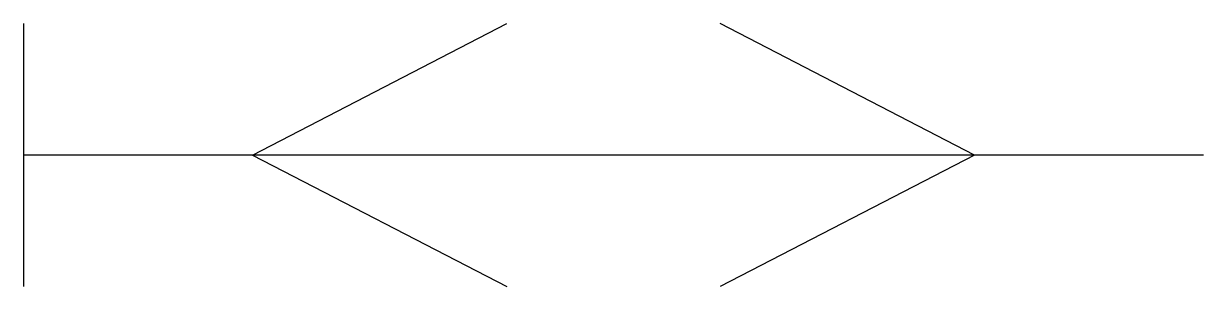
# Model space of a CAD drawing. Header units: millimetres. Extents: x -4 to 4, y -0.89 to 0.89.
import ezdxf

# ---------------------------------------------------------------- set-up
doc = ezdxf.new("R2010")
doc.units = ezdxf.units.MM
doc.layers.add('SYMB_FIL', color=3, linetype='Continuous')

msp = doc.modelspace()

# ---------------------------------------------------------------- linework, layer by layer
at = {"layer": 'SYMB_FIL'}
for p, q in [((-4, 0.8897), (-4, -0.8897)), ((-2.4488, 0), (-0.7224, 0.8897)), ((2.4488, 0), (0.7224, 0.8897)), ((4, 0), (-4, 0)), ((-2.4488, 0), (-0.7224, -0.8897)), ((2.4488, 0), (0.7224, -0.8897))]:
    msp.add_line(p, q, dxfattribs=at)

doc.saveas('drawing.dxf')
